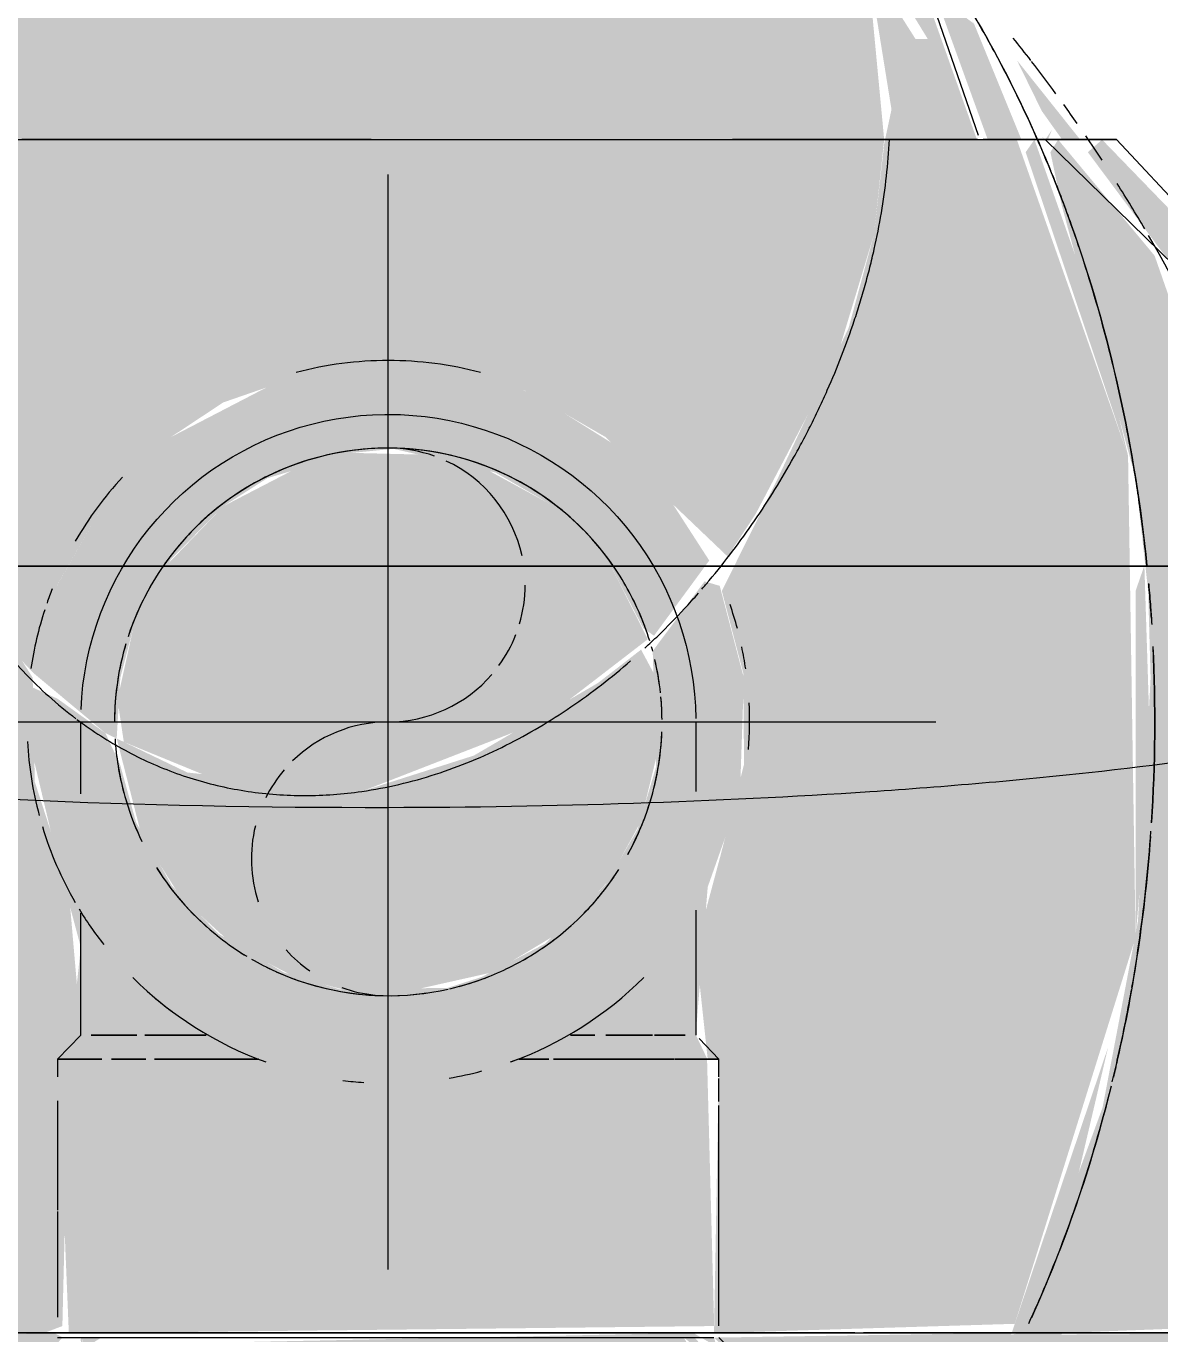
# Model space of a CAD drawing. Header units: metres. Extents: x 147 to 427, y -16 to 162.
# Drawn here: x 397.261 to 397.3128, y 2.0721 to 2.1318 of the extents above; entities that cross this region are included whole.
import ezdxf

# ---------------------------------------------------------------- set-up
doc = ezdxf.new("R2010")
doc.units = ezdxf.units.M
for name, color, linetype, lineweight in [('A-ANNO-DIMS', 7, 'Continuous', 5), ('A-ANNO-DIMS-50', 7, 'Continuous', 5), ('P-PIPE', 7, 'Continuous', 5), ('P-PIPE-CNTR', 7, 'Continuous', 5), ('P-SANR-FIXT', 7, 'Continuous', 5)]:
    doc.layers.add(name, color=color, linetype=linetype, lineweight=lineweight)
doc.styles.add('Century Gothic_1', font='GOTHIC.TTF', dxfattribs={"height": 0.075})
doc.dimstyles.new('Setores_1_5', dxfattribs={"dimscale": 0.3048, "dimtxt": 0.07831262022881443, "dimasz": 0.5208333333333333, "dimexe": 0.3937007874015747, "dimexo": 0.2460629921259842, "dimgap": 0.2870734908136483, "dimtad": 1, "dimrnd": 0.01, "dimzin": 0, "dimdsep": 46, "dimtxsty": 'Century Gothic_1', "dimblk1": 'OBLIQUE', "dimblk2": 'OBLIQUE', "dimsah": 1, "dimcen": 0.09, "dimazin": 0, "dimtfac": 1, "dimtdec": 4, "dimtix": 1, "dimtmove": 0, "dimatfit": 3, "dimfxl": 1, "dimtvp": 1, "dimtolj": 1, "dimtzin": 0, "dimarcsym": 2})

# ---------------------------------------------------------------- blocks, each defined once
blk = doc.blocks.new('UT_Chuveiro ou ducha - UT_Elétrico-V250-HH')
at = {"layer": 'P-SANR-FIXT', "true_color": 0x7f7f7f, "transparency": 33554598}
h = blk.add_hatch(color=8, dxfattribs=at)
h.paths.add_polyline_path([(-155.8929246309006, 2.072103097325459), (-155.8794165877687, 2.072518354312487), (-155.8739037344894, 2.090162028019804), (-155.8742470091187, 2.112145786766008), (-155.8793251302671, 2.126583946756583), (-155.8811460086113, 2.126583946756583), (-155.8842084596632, 2.135213820846765), (-155.8879704271372, 2.138643652751491), (-155.8833875018406, 2.131173087233261), (-155.8839476260463, 2.131173087233261), (-155.8861170447103, 2.134593437382097), (-155.8850481749202, 2.127960100641809), (-155.885379627901, 2.126410279079185), (-155.8858483232281, 2.122253947122523), (-155.8870065271221, 2.117987009026553), (-155.8902371878708, 2.111125354566359), (-155.8927936544447, 2.10597687961228), (-155.8918189878629, 2.102235863106872), (-155.8917789895413, 2.098067954309056), (-155.8928710835797, 2.093836189919682), (-155.8939846309006, 2.089686181117425), (-155.8934391509236, 2.084600000000004), (-155.8929246309006, 2.084587280058925), (-155.8931500776754, 2.072103097325459)])
h.paths.add_polyline_path([(-155.923730560304, 2.072103097325459), (-155.922904832941, 2.072416220876793), (-155.9226101108776, 2.084600000000004), (-155.9220644805242, 2.08597548847652), (-155.9226319383214, 2.092517450144617), (-155.9241649137413, 2.097267676907618), (-155.9242590001448, 2.102017665906029), (-155.9247417048275, 2.102780502841549), (-155.9276770061189, 2.10668315255994), (-155.92819388503, 2.10641666726686), (-155.9292199353648, 2.10770512875526), (-155.9306689836876, 2.11846076644507), (-155.9292070221153, 2.12709548148073), (-155.9276844660505, 2.131174184708199), (-155.9231200549892, 2.138937177674406), (-155.9234851898365, 2.139440154315629), (-155.9292991587589, 2.131998847496572), (-155.9235670734104, 2.139440154315629), (-155.923573615406, 2.140247667274705), (-155.9202881178548, 2.14347063135044), (-155.9158653800228, 2.145912812595109), (-155.9190432425962, 2.144399232498889), (-155.9269287171665, 2.13977827337091), (-155.9304270466313, 2.134905403462908), (-155.9336864559078, 2.127838611532898), (-155.9347901774815, 2.126583946756583), (-155.9370974319607, 2.12610280809197), (-155.9421455275774, 2.109837970198464), (-155.9416446317248, 2.087386695298421), (-155.9364918541386, 2.072103097325459), (-155.9241090940224, 2.072103097325459)])
h.paths.add_polyline_path([(-155.9308066529526, 2.117163709151576), (-155.9301083321892, 2.124103003458946), (-155.9307497389441, 2.117699927092705)])
h.paths.add_polyline_path([(-155.9275928265477, 2.131174184708199), (-155.9275444426448, 2.131174184708199), (-155.9272594105597, 2.131776953424231)])
h.paths.add_polyline_path([(-155.8908193855888, 2.140719210253064), (-155.8930872631399, 2.142407326238659), (-155.8909692030994, 2.140823852743193)])
h.paths.add_polyline_path([(-155.8896007606975, 2.140888966691543), (-155.893789042066, 2.145357165628343), (-155.8933635702885, 2.144615846166122), (-155.8904704506727, 2.141776687768014), (-155.8896066961389, 2.140892627525339)])
h.paths.add_polyline_path([(-155.9124392731232, 2.146798756625729), (-155.9118238209573, 2.146437140101189), (-155.9103923296279, 2.146911494104716)])
h.paths.add_polyline_path([(-155.8901725941867, 2.141241659473949), (-155.8915533059673, 2.142443459425597), (-155.8912985078059, 2.142906896442406), (-155.8923110730729, 2.143780661161072), (-155.8974804636776, 2.146561096097071), (-155.9070748847128, 2.1491038023912), (-155.9145240348631, 2.146384099708555), (-155.9141452381249, 2.146076219898767), (-155.9097444194811, 2.147327802325669), (-155.9082516039098, 2.147029396734284), (-155.9026340073495, 2.146844529272435), (-155.9017226813297, 2.147018152944491), (-155.9010505275131, 2.146959536385148), (-155.893789042066, 2.143465535998628), (-155.8904342020304, 2.141403012735085)])
h.paths.add_polyline_path([(-155.9244664705889, 2.142111434193473), (-155.9163632296997, 2.146437140101189), (-155.9080246309009, 2.149065680547723), (-155.9072932411512, 2.14976146252128), (-155.908474838421, 2.14985319803389), (-155.921057461551, 2.145146339256938), (-155.9232102744518, 2.143432657544475), (-155.9244352485459, 2.142139727554309)])
h = blk.add_hatch(color=8, dxfattribs=at)
h.paths.add_polyline_path([(-155.9219988829766, 2.071900000000002), (-155.9219281631387, 2.071372561359099), (-155.9211195827586, 2.071900000000002)])
h.paths.add_polyline_path([(-155.9205246309006, 2.056424923784298), (-155.9206052042336, 2.066499999999999), (-155.9245049655781, 2.066814201828033), (-155.9239624070344, 2.07069188735831), (-155.9228955202069, 2.071900000000002), (-155.9232945089969, 2.072103097325459), (-155.9363452330153, 2.071668205994706), (-155.9344548325536, 2.067764491702879), (-155.9271734814428, 2.060239177021271), (-155.9207903841537, 2.056561519336026)])
h.paths.add_polyline_path([(-155.8940503788246, 2.071900000000002), (-155.8945342637464, 2.07142341769256), (-155.8939385084312, 2.071404147068055), (-155.8940480291546, 2.071889585352011)])
h.paths.add_polyline_path([(-155.8931537415943, 2.071900000000002), (-155.893540154199, 2.07134867232927), (-155.8929832074021, 2.071301617601638), (-155.893150773503, 2.071889585352011)])
h.paths.add_polyline_path([(-155.8955246309006, 2.056424923784527), (-155.8900499351599, 2.059551676441587), (-155.8864738373798, 2.062236013297365), (-155.8798267082526, 2.071301617601638), (-155.8795565567488, 2.072103097325459), (-155.8931434849666, 2.071889585352011), (-155.8917749836454, 2.070499999999998), (-155.8920868547668, 2.066499999999947), (-155.8955246309006, 2.066282178064789), (-155.8955246309006, 2.056932025513991)])
h.paths.add_polyline_path([(-155.9242303338215, 2.102235408248591), (-155.9231424771878, 2.106249999999999), (-155.921026644797, 2.109927779207859), (-155.9179524101085, 2.113002013896377), (-155.9155598768672, 2.11458547997681), (-155.9112598689644, 2.116074072828606), (-155.9063188483788, 2.116275429470655), (-155.9017746309006, 2.115117846287182), (-155.8980968516927, 2.113002013896377), (-155.8950226170042, 2.109927779207859), (-155.8925299606425, 2.107549999999934), (-155.8912534827772, 2.109486720546238), (-155.8876052295838, 2.116438979011692), (-155.8858483232281, 2.122253947122523), (-155.8853817548246, 2.126583946756583), (-155.8860427762798, 2.133558661023848), (-155.8882831074295, 2.137896446831386), (-155.8928392869582, 2.142130043394744), (-155.8967511120763, 2.144269663039239), (-155.9031376106558, 2.14698973139406), (-155.9055811207783, 2.147176476288074), (-155.9124392731233, 2.146233197406652), (-155.9182668070942, 2.143741414302647), (-155.9210284389292, 2.141178388771523), (-155.9241859167714, 2.137261730666108), (-155.9261677340318, 2.13375054942085), (-155.9292070221153, 2.12709548148073), (-155.930396317619, 2.121029702314655), (-155.9306191401188, 2.114884435595168), (-155.9296341346416, 2.109639981777599), (-155.9285035762961, 2.107103097325459), (-155.9278873219204, 2.10709977286767), (-155.9256428846911, 2.10374111317183), (-155.9243794635576, 2.10239437270267)])
h.paths.add_polyline_path([(-155.880208261209, 2.126583946756583), (-155.8791147520916, 2.126583946756583), (-155.8812808753785, 2.131878258716553), (-155.883047998906, 2.133194587335401), (-155.8806525170978, 2.126583946756583)])
h.paths.add_polyline_path([(-155.9350944519129, 2.126583946756583), (-155.9342075617832, 2.126594373785528), (-155.9291865102538, 2.137166234037196), (-155.9299137031119, 2.137166234037196), (-155.9347162930291, 2.131721636484206), (-155.9359822148046, 2.129411409326355), (-155.9364008443515, 2.126583946756583), (-155.9351602649558, 2.126583946756583)])
h.paths.add_polyline_path([(-155.910980022194, 2.131174184708199), (-155.9109795012038, 2.131173087233261), (-155.9137486971743, 2.131173087233261)])
h.paths.add_polyline_path([(-155.927348061127, 2.140334140271741), (-155.9232102744518, 2.143432657544475), (-155.9209474074746, 2.145211119862761), (-155.9212817727457, 2.145677161307104), (-155.9239286294151, 2.144229900582025), (-155.9272729383856, 2.140419727649599)])
h = blk.add_hatch(color=8, dxfattribs=at)
h.paths.add_polyline_path([(-155.8920352542565, 2.05821844210395), (-155.8866060773, 2.06149414266475), (-155.887879825949, 2.061009005956544), (-155.8917223321797, 2.058428583868338)])
h.paths.add_polyline_path([(-155.8868603968747, 2.060878287245817), (-155.8856355670239, 2.06188876413475), (-155.8867321222257, 2.061009005956544)])
h.paths.add_polyline_path([(-155.8791884960769, 2.072103497495649), (-155.8769970765741, 2.077304873323747), (-155.8751521320216, 2.085170050741147), (-155.8795564218651, 2.072103497495649)])
h.paths.add_polyline_path([(-155.8739036905807, 2.090162323215291), (-155.8732177050243, 2.098187630720822), (-155.8735022945906, 2.107139115569759), (-155.8739029762453, 2.105979098247175), (-155.8739029762453, 2.091400264804403)])
h.paths.add_polyline_path([(-155.8742470091187, 2.112145786766008), (-155.8758389639081, 2.118980326977947), (-155.8785212048176, 2.126583946756583), (-155.8789216170784, 2.126011091074712), (-155.874650308574, 2.113342008935341)])
h.paths.add_polyline_path([(-155.8819248580438, 2.133278901236544), (-155.8835076595347, 2.135126609171011), (-155.8819858251344, 2.133346016186903)])
h.paths.add_polyline_path([(-155.8834793103849, 2.13438305989049), (-155.8846733852804, 2.135754116379157), (-155.8835076595347, 2.134415359678039)])
h.paths.add_polyline_path([(-155.8931479615433, 2.145148081851021), (-155.8948998451714, 2.14585212619365), (-155.8931846338841, 2.14516004226984)])
h.paths.add_polyline_path([(-155.8956306393619, 2.1459577892712), (-155.8982505904108, 2.146991881867125), (-155.8959027348324, 2.146046531241574)])
h = blk.add_hatch(color=8, dxfattribs=at)
h.paths.add_polyline_path([(-155.8811213578687, 2.068301576191544), (-155.8772200840599, 2.072103097325459), (-155.8651711489559, 2.072558990602082), (-155.8646230164995, 2.097184410044516), (-155.8730345567299, 2.121284541232728), (-155.8774401992872, 2.126583946756583), (-155.8777924328627, 2.126011091074712), (-155.8772824653863, 2.123610549074141), (-155.8739032718277, 2.111126231290104), (-155.8733297484578, 2.105979098247175), (-155.8732177050243, 2.102003269078739), (-155.8737952839264, 2.090891134663107), (-155.8754093205113, 2.082397811097816), (-155.8791886995197, 2.072103097325459), (-155.8795852363064, 2.072018011425101), (-155.8809908150451, 2.068558352720528)])
h.paths.add_polyline_path([(-155.887009004198, 2.061593803363841), (-155.8839946188303, 2.064094297158533), (-155.8813259776935, 2.067899090884809), (-155.8826643051003, 2.066543702342499), (-155.8867501068345, 2.061888764134737)])
h.paths.add_polyline_path([(-155.8781029013882, 2.126583946756583), (-155.8781144268398, 2.126671628488347), (-155.878172415013, 2.126728292751021)])
h.paths.add_polyline_path([(-155.8811190471854, 2.131693878715827), (-155.8833847560588, 2.134886013890642), (-155.8811460086113, 2.131724597391162)])
h = blk.add_hatch(color=8, dxfattribs=at)
h.paths.add_polyline_path([(-155.8861291712005, 2.061254132783896), (-155.8651875246486, 2.072103097325459), (-155.8785844346927, 2.072018011425101), (-155.8806612179916, 2.06777438122979), (-155.8845142182106, 2.063269168472165), (-155.8855575075369, 2.06188876413475), (-155.8858529112142, 2.061609322745094)])
h.paths.add_polyline_path([(-155.8772117997559, 2.126583946756583), (-155.876457868189, 2.126617527917673), (-155.8793251302671, 2.130215394261893), (-155.8781833792728, 2.127887416101864), (-155.8772544352872, 2.126583946756583)])
h.paths.add_polyline_path([(-155.8779055274779, 2.126583946756583), (-155.8777151517046, 2.127047566051524), (-155.8780246965017, 2.126583946756583)])
for points in [[(-155.8564925650502, 2.107024192261969), (-155.8754313677553, 2.126583946756583), (-155.876083225524, 2.126011091074712), (-155.8724629930705, 2.121149220899814), (-155.857261139204, 2.107063160798762)], [(-155.9092375543358, 2.096825591873869), (-155.9010743513378, 2.1), (-155.896173942505, 2.103774535791518), (-155.8978539179545, 2.107103097325459), (-155.9006049361635, 2.109927779207859), (-155.9037541166564, 2.111645247393885), (-155.9056076690012, 2.112181800929367), (-155.9096761817296, 2.112282569208466), (-155.9112598689644, 2.112074072828615), (-155.9155418960875, 2.109852910768443), (-155.9181953438467, 2.107103097325459), (-155.9196698782945, 2.104270514244182), (-155.920390872062, 2.101015999248186), (-155.9200987037292, 2.099084077492078), (-155.9153214540214, 2.097126093477844), (-155.909252506595, 2.096826641855732)], [(-155.9211016144978, 2.072103097325459), (-155.8931444288623, 2.072416220761), (-155.8934701490574, 2.084633302634479), (-155.8939846431976, 2.085714463972177), (-155.8934391509237, 2.09246475403356), (-155.8919674996315, 2.096636078015929), (-155.8917883662781, 2.102003269078739), (-155.8928908994142, 2.106211649736645), (-155.8935843484977, 2.10641616761733), (-155.895950558072, 2.103235238063794), (-155.8957922991198, 2.097966858022773), (-155.896635097166, 2.095112138371344), (-155.8981028367963, 2.092572505324051), (-155.9008631469385, 2.089874088695889), (-155.9037541166564, 2.08835475260612), (-155.9053241870504, 2.087855520177478), (-155.9102438697161, 2.087792168332812), (-155.9127988693341, 2.088563401997011), (-155.9157833514799, 2.090332364470505), (-155.9179041796799, 2.092517450144617), (-155.9195407672404, 2.09541778409798), (-155.9202664858227, 2.098039193462841), (-155.9209374430139, 2.099487191736259), (-155.9231246309006, 2.101056787097685), (-155.9243145566452, 2.101595672389188), (-155.9244087598425, 2.09911987193442), (-155.9231246309006, 2.093706915251611), (-155.9220624415235, 2.089710923903859), (-155.9226101108775, 2.084600000000004), (-155.9231244014302, 2.084587280058925), (-155.9226101108775, 2.072103097325459), (-155.9211195827586, 2.072103097325459)], [(-155.9080246309017, 2.087500000000003), (-155.9032142585462, 2.088578369157112), (-155.900184263411, 2.090395014348253), (-155.8979955819101, 2.092712282613171), (-155.8965084945608, 2.09541778409798), (-155.895680673418, 2.098814739406549), (-155.8957883662782, 2.102003269078739), (-155.8964824081575, 2.103299749050398), (-155.8984470396806, 2.101779369333944), (-155.9041164633196, 2.098463128015754), (-155.9092523683622, 2.096825591873869), (-155.9171979043283, 2.097689897465931), (-155.9204246730326, 2.099240744613538), (-155.9192904321964, 2.094813421839609), (-155.9175174335327, 2.092013432752862), (-155.9151345434674, 2.089834516572459), (-155.9122951451448, 2.088354752606115), (-155.9099645240982, 2.087755391784517), (-155.9089253828683, 2.087618586246254)]]:
    blk.add_hatch(color=8, dxfattribs=at).paths.add_polyline_path(points)
h = blk.add_hatch(color=8, dxfattribs=at)
h.paths.add_polyline_path([(-155.9219988829766, 2.071900000000002), (-155.9219988829766, 2.071327399003243), (-155.922075593952, 2.071817109286221)])
h.paths.add_polyline_path([(-155.8915884498179, 2.066499999999999), (-155.8915246309006, 2.066499999999999), (-155.8923180396807, 2.071051422713545), (-155.8940962000273, 2.072103097325459), (-155.9226101108775, 2.071523925079392), (-155.9243005606417, 2.070080072735465), (-155.9239624070344, 2.066499999999999), (-155.8915971978868, 2.066499999999999)])
h.paths.add_polyline_path([(-155.9076564893625, 2.068825811784434), (-155.9076573906203, 2.068826912843454), (-155.9063838391494, 2.068825811784434)])
h.paths.add_polyline_path([(-155.8940503788246, 2.071900000000037), (-155.893150773503, 2.071889585352011), (-155.893540154199, 2.07134867232927), (-155.8940407406182, 2.071889585352011)])
h.paths.add_polyline_path([(-155.8937352117381, 2.070499999999998), (-155.8945342637464, 2.071900000000002), (-155.8939385084312, 2.071404147068055), (-155.8937352117381, 2.070503057349439)])
h.paths.add_polyline_path([(-155.9204246730326, 2.099240744613538), (-155.9202590001448, 2.102017665906029), (-155.9196698782945, 2.104270514244182), (-155.9179524101085, 2.107419694737081), (-155.9155418960875, 2.109852910768443), (-155.9135490478048, 2.111125863906237), (-155.9096761817296, 2.112282569208466), (-155.9077835858214, 2.11246826581329), (-155.9031367692719, 2.111389533734549), (-155.9006049361635, 2.109927779207859), (-155.8978539179545, 2.107103097325459), (-155.8963793835067, 2.104270514244182), (-155.8958900025328, 2.103936790417622), (-155.8933701344423, 2.107368625440924), (-155.8950226170042, 2.109927779207859), (-155.8974426144455, 2.112500000000002), (-155.9013641671624, 2.114947826639963), (-155.9041164633196, 2.115985479976962), (-155.9080246309015, 2.116499999999988), (-155.9122951451448, 2.11593777613376), (-155.9179524101085, 2.113002013896377), (-155.921026644797, 2.109927779207859), (-155.9231542215419, 2.106221646621061), (-155.9242303338215, 2.102235408248591), (-155.9209374430139, 2.099487191736259), (-155.9205246309006, 2.099288786288843)])
at = {"layer": 'P-SANR-FIXT', "color": 251, "true_color": 0x525252}
for p, q in [((-155.9107041206498, 2.126589482116987), (-155.9247566455607, 2.126583946756581)), ((-155.9105782439933, 2.126583946756581), (-155.9066092203359, 2.126583946756581)), ((-155.8747682364861, 2.126583946756581), (-155.8808596394952, 2.126583946756581)), ((-155.878024700115, 2.126583946756583), (-155.8772117997559, 2.126583946756583))]:
    blk.add_line(p, q, dxfattribs=at)
at = {"layer": 'P-SANR-FIXT', "color": 8, "true_color": 0x6f6f6f}
blk.add_line((-155.8811150015844, 2.126583946756581), (-155.8851381594713, 2.126583946756581), dxfattribs=at)
at = {"layer": 'P-SANR-FIXT'}
for p, q in [((-155.8811460086113, 2.126583946756581), (-155.8829064621001, 2.126583946756581)), ((-155.8579044317311, 2.106923041699098), (-155.8780246963987, 2.126583946756583)), ((-155.8772117997559, 2.126583946756583), (-155.8747682364861, 2.126583946756583)), ((-155.8564131338707, 2.106939180098335), (-155.8747682364861, 2.126583946756581))]:
    blk.add_line(p, q, dxfattribs=at)
at = {"layer": 'P-SANR-FIXT', "flags": 128}
for points in [[(-155.8810724525337, 2.126774806343972), (-155.8847282984901, 2.137329189125228), (-155.8930255750562, 2.147148013962082), (-155.9007050743342, 2.150344024081869), (-155.9060535200798, 2.150698935979304), (-155.911806090319, 2.149732141741586), (-155.9253672301395, 2.141732764455272), (-155.9299723920881, 2.136056616368748), (-155.9332665327579, 2.129678001883458), (-155.9343283250621, 2.126778198270365)], [(-155.9380245654041, 2.126583946756581), (-155.9322959646105, 2.126583946756581), (-155.917295593441, 2.126583946756581), (-155.9105782439933, 2.126583946756581)], [(-155.9064953360671, 2.126582737037209), (-155.908800957502, 2.126583946756581), (-155.9107041206498, 2.126589482116987)], [(-155.9066092203359, 2.126583946756581), (-155.8987536683619, 2.126583946756581), (-155.8837532971924, 2.126583946756581), (-155.8780246963987, 2.126583946756581)], [(-155.9080246309016, 2.107103097325459), (-155.9277993957431, 2.107103097325459), (-155.9443496083985, 2.107103097325459), (-155.9549765250484, 2.107103097325459), (-155.9580246309015, 2.107103097325459)], [(-155.8580246309015, 2.107103097325459), (-155.8621012308154, 2.107103097325459), (-155.8736662838829, 2.107103097325459), (-155.8908339463303, 2.107103097325459), (-155.9080246309016, 2.107103097325459)], [(-155.9580246309015, 2.072103097325459), (-155.9539480309876, 2.072103097325459), (-155.9423829779201, 2.072103097325459), (-155.9252153154727, 2.072103097325459), (-155.9080246309016, 2.072103097325459)], [(-155.9080246309016, 2.072103097325459), (-155.8882498660601, 2.072103097325459), (-155.8716996534047, 2.072103097325459), (-155.8610727367547, 2.072103097325459), (-155.8580246309015, 2.072103097325459)]]:
    blk.add_lwpolyline(points, dxfattribs=at)
at = {"layer": 'P-SANR-FIXT', "color": 251, "true_color": 0x525252, "flags": 128}
for points in [[(-155.8829064621001, 2.126583946756581), (-155.8923110730729, 2.126583946756581), (-155.9064953360671, 2.126582737037209)], [(-155.9080246309016, 2.072103097325459), (-155.9277993957428, 2.072103097325459), (-155.9443496083983, 2.072103097325459), (-155.9519436157678, 2.072103097325459)], [(-155.8867186377032, 2.072103097325459), (-155.8908339463303, 2.072103097325459), (-155.9080246309014, 2.072103097325459)], [(-155.8633107170965, 2.072103097325459), (-155.8736662838829, 2.072103097325459), (-155.8863304439457, 2.072103097325459)]]:
    blk.add_lwpolyline(points, dxfattribs=at)
at = {"layer": 'P-SANR-FIXT', "color": 251, "true_color": 0x525252}
for radius, start, end in [(0.07140153739431628, 37.78503537284882, 38.82168043345296), (0.07140153739431067, 36.25695627081848, 37.73704181267487), (0.07140153739432112, 34.9133699832954, 35.76595926167333)]:
    blk.add_arc((-155.9351146261984, 2.086453385030217), radius, start, end, dxfattribs=at)
at = {"layer": 'P-SANR-FIXT', "color": 8, "true_color": 0x6f6f6f}
for centre, radius, start, end in [((-155.9351146261984, 2.086453385030217), 0.07140153739430898, 33.28666706467627, 34.36301267538659), ((-155.9351146261984, 2.086453385030217), 0.07140153739430787, 30.32545695771558, 32.27845279472903), ((-155.9351146261984, 2.086453385030217), 0.07140153739430043, 17.0813309894086, 30.05365631071488), ((-155.9080246309006, 2.1), 0.01249999999999546, 34.942941919505, 145.0570580804204), ((-155.9080246309006, 2.1), 0.01249999999999326, 150.0000000000027, 161.9232206572407), ((-155.9080246309006, 2.1), 0.01250000000001404, 17.19076964700619, 29.99999999997374), ((-155.9080246309006, 2.1), 0.0124999999999961, 164.0776608691183, 164.9999999999839), ((-155.9080246309006, 2.1), 0.01249999999997355, 166.7925570487394, 180)]:
    blk.add_arc(centre, radius, start, end, dxfattribs=at)
at = {"layer": 'P-SANR-FIXT', "color": 8, "true_color": 0x797979}
for radius, start, end in [(0.01250000000001819, 90.00000000416884, 135), (0.01250000000001705, 60.00000000006799, 90), (0.01249999999999326, 34.94294191950022, 60.00000000000976), (0.01250000000001174, 135.0000000000151, 145.05705808046), (0.01250000000001114, 149.9999999999671, 161.9232206572763), (0.01249999999999326, 17.19076964705648, 29.99999999999731), (0.012500000000011, 14.99999999999925, 15.92233913086178), (0.01250000000001705, 166.7925570487246, 180), (0.01250000000000367, 7.711063086288534, 13.15054676329118), (0.01250000000000293, 0.5676845135013591, 5.285699273020079), (0.01250000000001103, 331.0882273391198, 357.9278153137238), (0.01249999999999721, 183.5202450553123, 195.000000000017), (0.01249999999998604, 196.7363363795284, 205.8739523666281), (0.01250000000000823, 212.4378355889754, 228.4352893097211), (0.01250000000001819, 314.9999999999997, 325.5547540890875), (0.01250000000003208, 300.0000000000263, 311.9265155290923), (0.01249999999999478, 231.8633764109661, 238.8547087707415), (0.01249999999998779, 243.6084420805843, 254.9999999999903), (0.01250000000001835, 285.0000000000992, 296.3898558743782), (0.01250000000000063, 255.1998069211885, 282.6165566810412)]:
    blk.add_arc((-155.9080246309006, 2.1), radius, start, end, dxfattribs=at)
at = {"layer": 'P-SANR-FIXT', "color": 8, "true_color": 0x7c7c7c}
for radius, start, end in [(0.01249999999998354, 164.0776608691357, 164.9999999999985), (0.01249999999999717, 7.7110630863787, 13.15054676328457), (0.01249999999999408, 0.5676845135579467, 5.285699273068867), (0.01250000000001585, 331.0882273390307, 357.9278153137433), (0.01249999999998354, 183.5202450553491, 195.0000000000011), (0.01250000000001091, 196.7363363796182, 205.8739523666746), (0.01249999999999916, 212.4378355891146, 228.4352893096021), (0.01249999999998074, 315.0000000000857, 325.5547540889767), (0.01249999999997852, 300.0000000000197, 311.9265155291308), (0.012500000000022, 231.8633764109196, 238.8547087706718), (0.01249999999998354, 243.6084420805735, 254.9999999999832), (0.01250000000000127, 284.9999999999927, 296.3898558744081), (0.01250000000001982, 255.199806921079, 282.6165566808921)]:
    blk.add_arc((-155.9080246309006, 2.1), radius, start, end, dxfattribs=at)
at = {"layer": 'P-SANR-FIXT', "color": 8, "true_color": 0x7d7d7d}
blk.add_arc((-155.9080246309006, 2.1), 0.0124999999999961, 15.00000000001618, 15.92233913088176, dxfattribs=at)
at = {"layer": 'P-SANR-FIXT'}
blk.add_open_spline([(-155.937622340758, 2.126678264139581), (-155.9365633670215, 2.129077571882703), (-155.9324066333779, 2.136939460718546), (-155.9238648872881, 2.145805083296253), (-155.915734674358, 2.149015545689522), (-155.9123039608033, 2.149622035204987)], degree=3, knots=[-0.3208360750014626, -0.3208360750014626, -0.3208360750014626, -0.3208360750014626, -0.2666666666666667, -0.1333333333333333, -0.03901814482872235, -0.03901814482872235, -0.03901814482872235, -0.03901814482872235], dxfattribs=at)
for points in [[(-155.8842007745349, 2.136627881695861), (-155.8819858595187, 2.133686633525044), (-155.8800400292028, 2.13033155942515), (-155.8784253275288, 2.126678488910038)], [(-155.8801220146985, 2.130180419290291), (-155.8805285293398, 2.130947383079222), (-155.880950447585, 2.131697684103391), (-155.8813870850203, 2.132430043932447)]]:
    blk.add_open_spline(points, degree=3, dxfattribs=at)
at = {"layer": 'P-SANR-FIXT', "color": 251, "true_color": 0x525252}
for points in [[(-155.8785677459499, 2.127000082897192), (-155.8790568902524, 2.128088236818556), (-155.8795755340693, 2.129149384214644), (-155.8801220146985, 2.130180419290261)], [(-155.8784253275288, 2.126678488910038), (-155.8782066090028, 2.126183664255308), (-155.8779939659947, 2.125683371989819), (-155.8777875527025, 2.125177899985329)], [(-155.8737113188559, 2.109851377382973), (-155.8738239315423, 2.110650422742504), (-155.8739502208385, 2.111445563788173), (-155.8740899873752, 2.112235860238745)], [(-155.8731086857145, 2.103424219356817), (-155.872981590449, 2.100758001663545), (-155.8730050617566, 2.098076918661083), (-155.8731767010315, 2.095415340267995)], [(-155.8740698296751, 2.08787822176611), (-155.8739387779387, 2.088629484002585), (-155.8738199705822, 2.08938513757794), (-155.8737134664796, 2.090144346477026)], [(-155.8750181716923, 2.083370548766929), (-155.8759352669986, 2.079658504670705), (-155.8771625910626, 2.076102300068431), (-155.8786613315362, 2.072797835832879)]]:
    blk.add_open_spline(points, degree=3, dxfattribs=at)
at = {"layer": 'P-SANR-FIXT', "color": 8, "true_color": 0x6f6f6f}
for points, knots in [([(-155.8764907931572, 2.121694224047819), (-155.8766043394069, 2.122031189751375), (-155.8772344085383, 2.123848192604321), (-155.8779422328197, 2.125608561904221), (-155.8785677459499, 2.127000082897192)], [0.6428571428570424, 0.6428571428570424, 0.6428571428570424, 0.6428571428570424, 0.6499999999999999, 0.6815841860101086, 0.6815841860101086, 0.6815841860101086, 0.6815841860101086]), ([(-155.8731824356062, 2.104741316233435), (-155.8731931868446, 2.104903096979942), (-155.873230032101, 2.105429909021716), (-155.8732728098362, 2.105955833015664), (-155.8733052882448, 2.10631981243837)], [0.5302292354671172, 0.5302292354671172, 0.5302292354671172, 0.5302292354671172, 0.5333333333333333, 0.5403419597962207, 0.5403419597962207, 0.5403419597962207, 0.5403419597962207]), ([(-155.8749704091553, 2.083561302651951), (-155.8748903941753, 2.083889406321074), (-155.8745635390744, 2.085276576623674), (-155.8742801295396, 2.086683896597411), (-155.8740894425673, 2.08776634139287)], [0.393363001440161, 0.393363001440161, 0.393363001440161, 0.393363001440161, 0.4, 0.4213208012173171, 0.4213208012173171, 0.4213208012173171, 0.4213208012173171])]:
    blk.add_open_spline(points, degree=3, knots=knots, dxfattribs=at)
at = {"layer": 'P-SANR-FIXT', "color": 251, "true_color": 0x525252}
for points, knots in [([(-155.893701088175, 2.106065824074585), (-155.8935903754328, 2.106194158464519), (-155.8931116551057, 2.106757418598463), (-155.8922930281242, 2.107784529953487), (-155.891289140576, 2.109177259738587), (-155.8903570914052, 2.110608051287334), (-155.8896359586622, 2.111833615281064), (-155.8891604400193, 2.112709016232504), (-155.8888971347679, 2.11321438358901), (-155.8887038077716, 2.113596117566738), (-155.8885149998018, 2.113980158586608), (-155.8882697043187, 2.114494593064902), (-155.8878569252002, 2.115401200039726), (-155.8873139384975, 2.11671294047899), (-155.8868333148444, 2.118045037162543), (-155.8864876480239, 2.119122773092473), (-155.8862483568209, 2.119937448081097), (-155.8860299025989, 2.120757751982251), (-155.8857674423644, 2.12185703991948), (-155.8853856897126, 2.123793999427178), (-155.8851981417938, 2.125468903631759), (-155.8851381594713, 2.126583946756581)], [-0.3693804409940263, -0.3693804409940263, -0.3693804409940263, -0.3693804409940263, -0.361111111111111, -0.3333333333333333, -0.3055555555555556, -0.2777777777777778, -0.25, -0.2361111111111111, -0.2291666666666667, -0.2222222222222222, -0.2152777777777778, -0.2083333333333333, -0.1944444444444444, -0.1666666666666667, -0.1388888888888889, -0.125, -0.1111111111111111, -0.09722222222222221, -0.08333333333333333, -0.05555555555555555, 0, 0, 0, 0]), ([(-155.8777146802463, 2.124998592150866), (-155.8774090886649, 2.124243049538769), (-155.8752897117102, 2.11867043765098), (-155.8739306733966, 2.112544227962585), (-155.8733840440725, 2.107133278595564)], [-0.6666666666666667, -0.6666666666666667, -0.6666666666666667, -0.6666666666666667, -0.6499999999999999, -0.5455730519916906, -0.5455730519916906, -0.5455730519916906, -0.5455730519916906]), ([(-155.95510560296, 2.107103097325457), (-155.952163749112, 2.107103097325457), (-155.9435785216585, 2.107103097325457), (-155.92592613605, 2.107103097325457), (-155.9139755083387, 2.107103097325457), (-155.9080246309015, 2.107103097325457)], [0, 0, 0, 0, 0.4, 0.7, 1, 1, 1, 1]), ([(-155.9080246309015, 2.107103097325457), (-155.900070166544, 2.107103097325457), (-155.8861071149507, 2.107103097325457), (-155.869779252962, 2.107103097325457), (-155.8632662036676, 2.107103097325457), (-155.8611160754571, 2.107103097325457)], [0, 0, 0, 0, 0.4, 0.7, 1, 1, 1, 1]), ([(-155.8963100566213, 2.10336743854278), (-155.8961018308138, 2.103558914441404), (-155.8954803700406, 2.104146142722731), (-155.8946644797985, 2.104982564550222), (-155.8940713297091, 2.105641470419952), (-155.8938619136963, 2.105880739896331)], [-0.4303814712347902, -0.4303814712347902, -0.4303814712347902, -0.4303814712347902, -0.4166666666666666, -0.3888888888888888, -0.3733689574924294, -0.3733689574924294, -0.3733689574924294, -0.3733689574924294]), ([(-155.8733036149262, 2.106285510107963), (-155.8732723137925, 2.105932738260228), (-155.8732227559635, 2.105321529394608), (-155.8731812078583, 2.104709121609746), (-155.8731650971498, 2.104450475138921)], [-0.5401257615536055, -0.5401257615536055, -0.5401257615536055, -0.5401257615536055, -0.5333333333333333, -0.528373213939336, -0.528373213939336, -0.528373213939336, -0.528373213939336]), ([(-155.9255244943449, 2.103251929201434), (-155.9249133307998, 2.102515116818847), (-155.9238756047335, 2.101429080013753), (-155.9227196320157, 2.100474334101357), (-155.9222845082423, 2.1001466362283)], [-0.9639708859409354, -0.9639708859409354, -0.9639708859409354, -0.9639708859409354, -0.9166666666666666, -0.8898163693850093, -0.8898163693850093, -0.8898163693850093, -0.8898163693850093]), ([(-155.9222393579236, 2.100112742039185), (-155.9220136883443, 2.099943877131676), (-155.9210932443978, 2.099287713892183), (-155.919354001707, 2.098277560709869), (-155.9169421236139, 2.097331208635392), (-155.9144432428698, 2.096766550473913), (-155.9118286190011, 2.096574316123934), (-155.9089392036026, 2.096788960726819), (-155.9058413475404, 2.097522109986083), (-155.9026076317873, 2.09886032645898), (-155.8996420473399, 2.100624426012421), (-155.8978251439359, 2.102034350027845), (-155.8969592277878, 2.102787002687833)], [-0.8888888888888888, -0.8888888888888888, -0.8888888888888888, -0.8888888888888888, -0.875, -0.8333333333333333, -0.7916666666666666, -0.75, -0.7083333333333333, -0.6666666666666666, -0.6111111111111112, -0.5555555555555556, -0.5, -0.4444444444444444, -0.4444444444444444, -0.4444444444444444, -0.4444444444444444]), ([(-155.9080246309013, 2.09608334381001), (-155.9193518301295, 2.096056491252988), (-155.9345501659809, 2.096726704024276), (-155.9492660273914, 2.098670178055102), (-155.9539593747159, 2.099631416549042), (-155.9559031178331, 2.100134665235303)], [-1, -1, -1, -1, -0.5714285714285714, -0.4285714285714285, -0.2937780075695503, -0.2937780075695503, -0.2937780075695503, -0.2937780075695503]), ([(-155.8605633598425, 2.100268273830627), (-155.8609718317992, 2.100160724637624), (-155.8629668951116, 2.099661128284354), (-155.8677393974695, 2.098716906179184), (-155.8758273595142, 2.097619903449578), (-155.889253964173, 2.096462205959294), (-155.9005229602805, 2.096095536248967), (-155.9080246309013, 2.09608334381001)], [-0.7074302063835335, -0.7074302063835335, -0.7074302063835335, -0.7074302063835335, -0.6785714285714286, -0.5714285714285714, -0.4285714285714285, -0.2857142857142857, 0, 0, 0, 0]), ([(-155.873220986704, 2.094773570789232), (-155.873476252157, 2.091301944147509), (-155.8740230377972, 2.087603637831316), (-155.8748564231092, 2.084038212629477), (-155.8749175180439, 2.083783771168778)], [-0.4666666666666667, -0.4666666666666667, -0.4666666666666667, -0.4666666666666667, -0.4, -0.3948613984168918, -0.3948613984168918, -0.3948613984168918, -0.3948613984168918])]:
    blk.add_open_spline(points, degree=3, knots=knots, dxfattribs=at)
at = {"layer": 'P-SANR-FIXT', "color": 8, "true_color": 0x6f6f6f}
for points in [[(-155.8851381594713, 2.126583946756581), (-155.8848974594188, 2.126583946756581), (-155.8844444319775, 2.126583946756581), (-155.8837790771476, 2.126583946756581)], [(-155.8837594727728, 2.126583946756581), (-155.8830965153266, 2.126583946756581), (-155.8822253678995, 2.126583946756581), (-155.8811460304913, 2.126583946756581)], [(-155.8740899873752, 2.112235860238745), (-155.8746238658883, 2.115254624986845), (-155.8753543878374, 2.118202703318954), (-155.8762704416295, 2.121027689902101)], [(-155.8733832431421, 2.107138937056587), (-155.8734750748621, 2.108047138459421), (-155.8735845282831, 2.108951732572532), (-155.8737113188559, 2.109851377382973)], [(-155.8731773262028, 2.095386286553284), (-155.8730035434484, 2.098063162970003), (-155.8729796578248, 2.100759900718543), (-155.8731081325942, 2.103441521343562)], [(-155.8737134664796, 2.090144346477026), (-155.8734878877605, 2.091752372522965), (-155.873317501986, 2.093376347909388), (-155.8732028685522, 2.095008329179926)], [(-155.8782054364874, 2.07382850948694), (-155.8769784703512, 2.076682772747064), (-155.8759507867836, 2.079712050628334), (-155.8751462737645, 2.082857322286285)], [(-155.878780751525, 2.072534757993083), (-155.8786038315343, 2.072919534078274), (-155.8784306073662, 2.073307786454274), (-155.8782611410454, 2.073699361874759)]]:
    blk.add_open_spline(points, degree=3, dxfattribs=at)
blk = doc.blocks.new('Joelho 45_90 - Agua Fria_Soldavel - MEP - Tigre - Standard-V251-HH')
at = {"layer": 'P-PIPE', "color": 8, "true_color": 0x797979}
for p, q in [((-155.9199200926592, 2.107457854218811), (-155.9196123429339, 2.107927580326464)), ((-155.9207273442522, 2.105980190089527), (-155.9204780396164, 2.106483379624607)), ((-155.8944088860556, 2.103420613590722), (-155.8942954118824, 2.102937710869119)), ((-155.8939846309006, 2.099988561525255), (-155.8939846309006, 2.099954264400132)), ((-155.8939846309006, 2.099954264400132), (-155.8939846309006, 2.099897163492712)), ((-155.9220646309006, 2.098810284455436), (-155.9220646309006, 2.099028158929332)), ((-155.9220646309006, 2.098571436323125), (-155.9220646309006, 2.098810284455436)), ((-155.9220646309006, 2.09831199663846), (-155.9220646309006, 2.098571436323125)), ((-155.9220646309006, 2.097414439426704), (-155.9220646309006, 2.097733035082753)), ((-155.9220646309006, 2.097077103166519), (-155.9220646309006, 2.097414439426704)), ((-155.9220646309006, 2.085700000000003), (-155.9220646309006, 2.086271847478871)), ((-155.9220646309006, 2.085700000000003), (-155.9231246309006, 2.084600000000004)), ((-155.9195085663835, 2.085700000000001), (-155.9215862295017, 2.085700000000001)), ((-155.9215862295017, 2.085700000000001), (-155.9195085663835, 2.085700000000001)), ((-155.9163453898955, 2.085700000000001), (-155.9191360738084, 2.085700000000001)), ((-155.9191360738084, 2.085700000000001), (-155.9163453898955, 2.085700000000001)), ((-155.8985908624052, 2.0857), (-155.8997038719057, 2.0857)), ((-155.8997038719057, 2.085700000000001), (-155.8985908624052, 2.085700000000001)), ((-155.8959581595761, 2.0857), (-155.8980968516927, 2.0857)), ((-155.8980968516927, 2.085700000000001), (-155.8959581595761, 2.085700000000001)), ((-155.8944630322995, 2.0857), (-155.8958656342315, 2.0857)), ((-155.8958656342315, 2.085700000000001), (-155.8944630322995, 2.085700000000001)), ((-155.8929246309006, 2.084600000000004), (-155.8938343081018, 2.085544004642794)), ((-155.9231246309006, 2.0846), (-155.9211016144978, 2.0846)), ((-155.9231246309006, 2.084600000000004), (-155.9231246309006, 2.083788410552937)), ((-155.9226101108775, 2.0846), (-155.9231246309006, 2.0846)), ((-155.9211016144978, 2.0846), (-155.9226101108775, 2.0846)), ((-155.9206582449206, 2.0846), (-155.9190884290666, 2.0846)), ((-155.9190884290666, 2.0846), (-155.9206582449206, 2.0846)), ((-155.9187019432965, 2.0846), (-155.9139423396023, 2.0846)), ((-155.9155746309006, 2.0846), (-155.9187019432965, 2.0846)), ((-155.9139423396023, 2.0846), (-155.9155746309006, 2.0846)), ((-155.9020590972847, 2.0846), (-155.9006973668728, 2.0846)), ((-155.9006973668728, 2.0846), (-155.9020590972847, 2.0846)), ((-155.9004746309006, 2.0846), (-155.8949750878083, 2.0846)), ((-155.8973473185047, 2.0846), (-155.9004746309006, 2.0846)), ((-155.8949750878083, 2.0846), (-155.8973473185047, 2.0846)), ((-155.8949476473034, 2.0846), (-155.8929246309006, 2.0846)), ((-155.8934391509237, 2.0846), (-155.8949476473034, 2.0846)), ((-155.8929246309006, 2.0846), (-155.8934391509237, 2.0846)), ((-155.8929246309006, 2.083788410552937), (-155.8929246309006, 2.084600000000004)), ((-155.8929246309006, 2.08267196392858), (-155.8929246309006, 2.083711864481721)), ((-155.9231246309006, 2.082706231683617), (-155.9231246309006, 2.077713422894742)), ((-155.8929246309006, 2.072433285487085), (-155.8929246309006, 2.082479893560837)), ((-155.9231246309006, 2.077641818129664), (-155.9231246309006, 2.072825186044616))]:
    blk.add_line(p, q, dxfattribs=at)
at = {"layer": 'P-PIPE', "color": 8, "true_color": 0x6f6f6f}
for p, q in [((-155.8951527152534, 2.105606726992867), (-155.8949388021336, 2.105087502872853)), ((-155.9220534003981, 2.100561450251982), (-155.9220197268571, 2.101122002303329)), ((-155.9231246309006, 2.0719), (-155.9177307238069, 2.0719)), ((-155.9177307238069, 2.0719), (-155.9080246309006, 2.0719)), ((-155.9080246309006, 2.0719), (-155.9028601267364, 2.0719)), ((-155.9028601267364, 2.0719), (-155.8931540338301, 2.0719)), ((-155.8921845175079, 2.071159886607317), (-155.8929246309006, 2.071900000000002)), ((-155.9233650779947, 2.071659552905871), (-155.9245246309006, 2.070500000000003)), ((-155.9245246309006, 2.0705), (-155.9242739588253, 2.0705)), ((-155.9245246309006, 2.070160771180736), (-155.9245246309006, 2.069257430478125)), ((-155.9242739588253, 2.0705), (-155.9224514152945, 2.0705)), ((-155.922314050063, 2.0705), (-155.9163010221962, 2.0705)), ((-155.9162758979873, 2.0705), (-155.9080246309006, 2.0705)), ((-155.9080246309006, 2.0705), (-155.8974186353408, 2.0705)), ((-155.8973555624254, 2.0705), (-155.891840563882, 2.0705)), ((-155.8917753029759, 2.0705), (-155.8915246309006, 2.0705)), ((-155.8915246309006, 2.066499999999999), (-155.8915246309006, 2.070500000000003)), ((-155.9245246309006, 2.068826694292336), (-155.9245246309006, 2.066499999999999)), ((-155.9245246309006, 2.0665), (-155.922592517745, 2.0665)), ((-155.9223140500631, 2.0665), (-155.9162746309006, 2.0665)), ((-155.9162746309006, 2.0665), (-155.9080246309006, 2.0665)), ((-155.9080246309006, 2.0665), (-155.9057339868258, 2.0665)), ((-155.9052346661344, 2.0665), (-155.8997746309006, 2.0665)), ((-155.8997746309006, 2.0665), (-155.896357369011, 2.0665)), ((-155.896357369011, 2.0665), (-155.8915246309006, 2.0665))]:
    blk.add_line(p, q, dxfattribs=at)
at = {"layer": 'P-PIPE', "color": 8, "true_color": 0x7c7c7c}
for p, q in [((-155.8944238708949, 2.103484383341201), (-155.8944088860556, 2.103420613590722)), ((-155.9220646309006, 2.099981555058853), (-155.9220646309006, 2.099999166599287)), ((-155.9220646309006, 2.099941096076889), (-155.9220646309006, 2.099981555058853)), ((-155.8939846309006, 2.099714952063132), (-155.8939846309006, 2.099590133040387)), ((-155.8939846309006, 2.099274066478581), (-155.8939846309006, 2.099083324578595)), ((-155.9220646309006, 2.096721565968257), (-155.9220646309006, 2.097077103166519)), ((-155.9220646309006, 2.090737521535833), (-155.9220646309006, 2.091268682295016))]:
    blk.add_line(p, q, dxfattribs=at)
at = {"layer": 'P-PIPE', "color": 8, "true_color": 0x7d7d7d}
blk.add_line((-155.9220646309006, 2.099877854379142), (-155.9220646309006, 2.099941096076889), dxfattribs=at)
at = {"layer": 'P-PIPE', "color": 8, "true_color": 0x6f6f6f, "flags": 128}
for points in [[(-155.9178063930998, 2.110071679516229), (-155.9173958089754, 2.110454789404391), (-155.9169702329651, 2.11082117385974), (-155.9165303458999, 2.111170246745315), (-155.9160768515051, 2.111501449618947), (-155.915610475275, 2.111814252626702), (-155.9151319633121, 2.112108155350498), (-155.9146420811336, 2.112382687608664), (-155.9141416124463, 2.11263741020816), (-155.9136313578935, 2.112871915647157), (-155.9131121337735, 2.113085828766979), (-155.9125847707341, 2.113278807352275), (-155.9120501124438, 2.113450542678461), (-155.9115090142418, 2.113600760005661), (-155.9109623417697, 2.113729219018197), (-155.9104109695869, 2.11383571420904), (-155.9098557797713, 2.113920075208609), (-155.9092976605081, 2.113982167057308), (-155.9087375046691, 2.114021890421416), (-155.9081762083841, 2.114039181752032), (-155.9080246309006, 2.11404)], [(-155.9080246309006, 2.11404), (-155.9074631806486, 2.114028769497523), (-155.9069026285973, 2.113995095956493), (-155.9063438715103, 2.113939033247391), (-155.9057878032797, 2.113860671058593), (-155.9052353134962, 2.11376013475289), (-155.9046872860256, 2.113637585166924), (-155.9041445975948, 2.113493218353885), (-155.9036081163896, 2.11332726526988), (-155.9030787006654, 2.113139991404439), (-155.9025571973746, 2.112931696355801), (-155.9020444408111, 2.112702713351607), (-155.901541251276, 2.112453408715821), (-155.9010484337653, 2.112184181282676), (-155.9005667766818, 2.11189546175863), (-155.9000970505741, 2.111587712033333), (-155.8996400069039, 2.111261424440698), (-155.8991963768434, 2.110917120971263), (-155.8987668701061, 2.11055535243714), (-155.8983521738112, 2.1101766975908), (-155.8979529513844, 2.109781762199239), (-155.8975698414962, 2.109371178074814), (-155.8972034570409, 2.108945602064547), (-155.8968543841553, 2.108505714999278), (-155.8965231812817, 2.108052220604455), (-155.8962103782739, 2.107585844374392), (-155.8959164755501, 2.107107332411551), (-155.8956419432919, 2.106617450232998), (-155.8953872206924, 2.106116981545728), (-155.8951527152534, 2.105606726992867)], [(-155.9196123429339, 2.107927580326464), (-155.9192860553413, 2.108384623996729), (-155.9189417518718, 2.108828254057219), (-155.9185799833377, 2.10925776079448), (-155.9182013284914, 2.109672457089351), (-155.9178063930998, 2.110071679516229)], [(-155.9204780396164, 2.106483379624607), (-155.9202088121833, 2.106976197135328), (-155.9199200926592, 2.107457854218811)], [(-155.9220197268571, 2.101122002303329), (-155.921963664148, 2.101680759390336), (-155.9218853019592, 2.102236827620865), (-155.9217847656535, 2.102789317404364), (-155.9216622160675, 2.103337344875042), (-155.9215178492545, 2.10388003330584), (-155.9213518961705, 2.104416514511052), (-155.921164622305, 2.10494593023518), (-155.9209563272564, 2.105467433526017), (-155.9207273442522, 2.105980190089527)]]:
    blk.add_lwpolyline(points, dxfattribs=at)
at = {"layer": 'P-PIPE', "color": 8, "true_color": 0x797979, "flags": 128}
for points in [[(-155.8949388021336, 2.105087502872853), (-155.8947458235483, 2.104560139833518), (-155.8945740882221, 2.104025481543235), (-155.8944238708949, 2.103484383341201)], [(-155.894104555692, 2.101831148870684), (-155.8940424638433, 2.10127302960748), (-155.8940027404792, 2.100712873768471), (-155.8939854491485, 2.100151577483497)], [(-155.8939846309006, 2.099590133040387), (-155.8939846309006, 2.099443092767845), (-155.8939846309006, 2.099274066478581)], [(-155.8939846309006, 2.099083324578595), (-155.8939846309006, 2.09887117221424), (-155.8939846309006, 2.098637948784046), (-155.8939846309006, 2.098384027395747)], [(-155.8939846309006, 2.098384027395747), (-155.8939846309006, 2.098109814269391), (-155.8939846309006, 2.097815748087491)], [(-155.8939846309006, 2.097815748087491), (-155.8939846309006, 2.097502299293211), (-155.8939846309006, 2.097169969337747), (-155.8939846309006, 2.096819289878139)], [(-155.8939846309006, 2.09141055527051), (-155.8939846309006, 2.090881715889018), (-155.8939846309006, 2.090344586867473), (-155.8939846309006, 2.089800027497737)], [(-155.9220646309006, 2.086271847478871), (-155.9220646309006, 2.086842780123758), (-155.9220646309006, 2.087411884564231), (-155.9220646309006, 2.087978250354585), (-155.9220646309006, 2.08854097143037), (-155.9220646309006, 2.089099147557907), (-155.9220646309006, 2.089651885774471), (-155.9220646309006, 2.090198301816813), (-155.9220646309006, 2.090737521535833)], [(-155.8939846309006, 2.089800027497737), (-155.8939846309006, 2.08924890895863), (-155.8939846309006, 2.088692112922249), (-155.8939846309006, 2.088130530143474), (-155.8939846309006, 2.087565059034957), (-155.8939846309006, 2.086996604229843)], [(-155.8939846309006, 2.086996604229843), (-155.8939846309006, 2.086426075134554), (-155.8939846309006, 2.085854384473931), (-155.8939846309006, 2.085700000000003)]]:
    blk.add_lwpolyline(points, dxfattribs=at)
at = {"layer": 'P-PIPE', "color": 8, "true_color": 0x7c7c7c, "flags": 128}
for points in [[(-155.8942954118824, 2.102937710869119), (-155.8941889166915, 2.102386338686323), (-155.894104555692, 2.101831148870684)], [(-155.9220646309006, 2.099683463814829), (-155.9220646309006, 2.099791931138838), (-155.9220646309006, 2.099877854379142)], [(-155.8939846309006, 2.099897163492712), (-155.8939846309006, 2.099817350152275), (-155.8939846309006, 2.099714952063132)], [(-155.9220646309006, 2.099028158929332), (-155.9220646309006, 2.099224711192127), (-155.9220646309006, 2.099399626802137), (-155.9220646309006, 2.09955262593169), (-155.9220646309006, 2.099683463814829)], [(-155.9220646309006, 2.097733035082753), (-155.9220646309006, 2.098032380449581), (-155.9220646309006, 2.09831199663846)]]:
    blk.add_lwpolyline(points, dxfattribs=at)
at = {"layer": 'P-PIPE', "color": 8, "true_color": 0x6f6f6f}
for radius, start, end in [(0.01650000000000773, 90, 104.7815858950664), (0.0164999999999967, 75.21841411084621, 90), (0.01650000000001381, 137.3760853559937, 149.9999999999932), (0.01650000000001433, 158.4059809012278, 160.7936727067144), (0.01650000000000315, 161.923221274844, 171.5248016939238)]:
    blk.add_arc((-155.9080246309006, 2.099999999999989), radius, start, end, dxfattribs=at)
at = {"layer": 'P-PIPE', "color": 8, "true_color": 0x797979}
for radius, start, end in [(0.01649999999999628, 14.99999999999833, 18.95020954356572), (0.01650000000000598, 8.417671576858156, 12.01476003289256), (0.01650000000000918, 355.6203688808747, 3.035988091293407), (0.01650000000000766, 183.0914124689336, 195.0000000000077), (0.01649999999999837, 196.8277953596005, 209.9999999999811), (0.01650000000000805, 211.1509650149499, 218.0471766158524), (0.01650000000000954, 224.9999999999996, 250.2220040759019), (0.01649999999998908, 289.7779959241192, 315.0000000000348), (0.01649999999998849, 229.9999999999412, 233.3543029660039), (0.01650000000000095, 290.0000000000303, 293.3537822828794), (0.01650000000000384, 279.6961120324132, 284.9999999999683), (0.01649999999999146, 262.7942584559654, 266.1063526731458)]:
    blk.add_arc((-155.9080246309006, 2.099999999999989), radius, start, end, dxfattribs=at)
blk = doc.blocks.new('DIMBLOCK121-HH')
at = {"layer": 'A-ANNO-DIMS-50', "lineweight": 25}
for p, q in [((396.889105129385, 2.1), (396.809730129385, 2.179375)), ((396.889105129385, 2.1), (396.9684801293849, 2.020625)), ((396.889105129385, 0), (396.809730129385, 0.07937500000000004)), ((396.889105129385, 0), (396.9684801293849, -0.07937500000000004))]:
    blk.add_line(p, q, dxfattribs=at)
at = {"layer": 'A-ANNO-DIMS-50'}
for p, q in [((396.8891051293849, 2.1), (396.7691051293849, 2.1)), ((396.889105129385, 0), (396.889105129385, 2.1)), ((396.8891051293849, 2.1), (397.2025752765779, 2.1)), ((396.8891051293849, 0), (396.8518519278716, 0)), ((396.8891051293849, 0), (397.0091051293849, 0))]:
    blk.add_line(p, q, dxfattribs=at)
at = {"layer": 'A-ANNO-DIMS-50', "color": 0, "insert": (396.7054731524978, 0.8846733572947253), "char_height": 0.07499999999999998, "width": 0.3967839424926597, "attachment_point": 1, "rotation": 90, "line_spacing_factor": 0.9845015114479527, "style": 'Century Gothic_1'}
blk.add_mtext('2,10 m', dxfattribs=at)
blk = doc.blocks.new('_Oblique')
at = {"color": 0, "linetype": 'ByBlock', "lineweight": -2}
blk.add_line((-0.5, -0.5), (0.5, 0.5), dxfattribs=at)

msp = doc.modelspace()

# ---------------------------------------------------------------- linework, layer by layer
at = {"layer": 'P-PIPE', "color": 8, "true_color": 0x797f79}
for centre, radius, start, end in [((397.2775752765779, 2.1), 0.01249999999994736, 81.49723379067127, 124.0889008449614), ((397.2775752765779, 2.10625), 0.006249999999966197, 70.21116400577483, 90), ((397.2775752765779, 2.1), 0.01250000000000747, 59.99999999996504, 79.52405441392852), ((397.2775752765779, 2.10625), 0.00625000000002436, 12.2846014865052, 64.94082985698226), ((397.2775752765779, 2.1), 0.01250000000001932, 39.36936146807897, 59.99999999994954), ((397.2775752765779, 2.1), 0.01249999999995363, 126.6592913717781, 138.2544508985203), ((397.2775752765779, 2.1), 0.01249999999994529, 144.02424045935, 160.987667051279), ((397.2775752765779, 2.1), 0.01249999999999104, 29.82204964292675, 35.97425625956106), ((397.2775752765779, 2.10625), 0.006250000000033771, 343.4846922833492, 0), ((397.2775752765779, 2.1), 0.01250000000003439, 20.46488264403935, 28.94171458737945), ((397.2775752765779, 2.1), 0.01249999999995931, 163.4057286709426, 180), ((397.2775752765779, 2.10625), 0.006250000000045676, 323.9253868083779, 338.7744638827185), ((397.2775752765779, 2.10625), 0.006249999999981268, 270.0000063113316, 319.2568357064518), ((397.2775752765779, 2.09375), 0.006249999999965894, 90, 134.3820208191759)]:
    msp.add_arc(centre, radius, start, end, dxfattribs=at)
at = {"layer": 'P-PIPE', "color": 8, "true_color": 0x7c7f7c}
for centre, radius, start, end in [((397.2775752765779, 2.1), 0.01250000000000274, 6.123392658803633, 12.69371410754161), ((397.2775752765779, 2.1), 0.01250000000003698, 0.4845683754693973, 5.108391962238853), ((397.2775752765779, 2.1), 0.01250000000007406, 340.9876724729801, 357.0687147500537), ((397.2775752765779, 2.1), 0.01249999999997108, 185.4558729753257, 203.8219800233345), ((397.2775752765779, 2.09375), 0.006249999999999861, 139.5272324860008, 153.585737688056), ((397.2775752765779, 2.09375), 0.006250000000007973, 166.1178097304251, 198.2539493843238), ((397.2775752765779, 2.1), 0.01250000000004462, 331.058285412563, 339.0072620342571), ((397.2775752765779, 2.1), 0.01249999999999901, 212.1498382628458, 231.9004798453483), ((397.2775752765779, 2.1), 0.01250000000005392, 310.5934027685088, 327.3897714683818), ((397.2775752765779, 2.1), 0.01250000000001078, 235.385240941817, 238.6907804173744), ((397.2775752765779, 2.1), 0.01250000000002677, 304.0889008455505, 307.7973426594339), ((397.2775752765779, 2.1), 0.01249999999997905, 240.0000000000933, 245.5963545375887), ((397.2775752765779, 2.09375), 0.00624999999997921, 221.7691453622795, 235.0382936845238), ((397.2775752765779, 2.1), 0.01250000000001484, 295.9110991545798, 303.141541898073), ((397.2775752765779, 2.1), 0.01249999999998758, 245.8610290669208, 278.0384757730218), ((397.2775752765779, 2.1), 0.01250000000004383, 282.9793666681957, 291.5231680562237), ((397.2775752765779, 2.09375), 0.006249999999971886, 250.2111578102752, 264.494629065334)]:
    msp.add_arc(centre, radius, start, end, dxfattribs=at)
at = {"layer": 'P-PIPE-CNTR'}
for p, q in [((397.2775752765779, 2.074999999999952), (397.2775752765779, 2.124999999999952)), ((397.2525752765779, 2.099999999999952), (397.302575276578, 2.099999999999952))]:
    msp.add_line(p, q, dxfattribs=at)

# ---------------------------------------------------------------- block references
at = {"layer": 'P-PIPE', "color": 8, "true_color": 0x6f6f6f}
msp.add_blockref('Joelho 45_90 - Agua Fria_Soldavel - MEP - Tigre - Standard-V251-HH', (553.1855999074785, 0), dxfattribs=at)
at = {"layer": 'P-SANR-FIXT', "color": 8, "true_color": 0x7c7c7c}
msp.add_blockref('UT_Chuveiro ou ducha - UT_Elétrico-V250-HH', (553.1855999074785, 0), dxfattribs=at)

# ---------------------------------------------------------------- dimensions: what is measured, and where the dimension line sits
at = {"layer": 'A-ANNO-DIMS'}
dim = msp.add_linear_dim(base=(396.8891051293851, 2.100000000000001), p1=(396.7768519278716, 0), p2=(397.2775752765779, 2.1), angle=89.99999999999991, dimstyle='Setores_1_5', override={"dimpost": '<>', "dimfxl": 2.158870971582053}, dxfattribs=at)
dim.commit()
dim.dimension.update_dxf_attribs({"geometry": 'DIMBLOCK121-HH', "text_midpoint": (396.762218657306, 1.049999999999888)})

doc.saveas('drawing.dxf')
